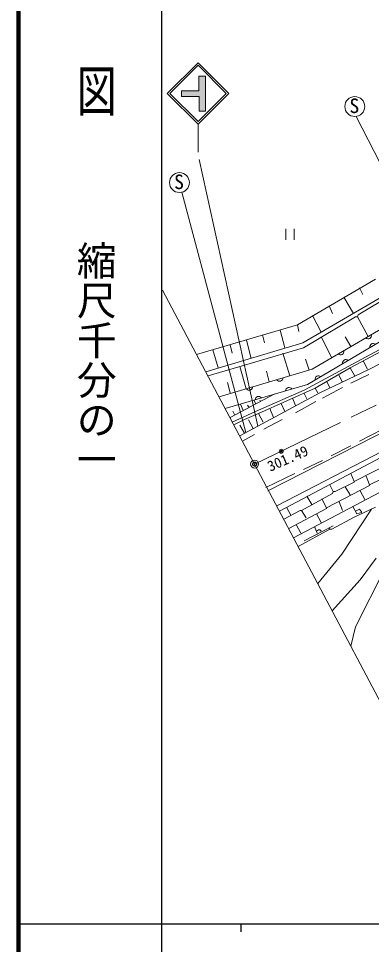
# Model space of a CAD drawing. Units: millimetres, scale not verified. Extents: x 40000 to 680000, y 20000 to 380000.
# Drawn here: x 40000 to 84428, y 202409 to 318996 of the extents above; entities that cross this region are included whole.
import ezdxf
from ezdxf.enums import TextEntityAlignment as Align

# ---------------------------------------------------------------- set-up
doc = ezdxf.new("R2010")
doc.units = ezdxf.units.MM
doc.header["$LTSCALE"] = 1000
doc.header["$PDMODE"] = 32
doc.header["$PDSIZE"] = 500
doc.linetypes.add('CHAIN', pattern=[18.5, 12, -1.5, 3.5, -1.5])
for name, color, linetype, lineweight in [('M-BGD', 7, 'Continuous', 13), ('M-BMK', 2, 'CHAIN', 13), ('M-BMK-SRVR', 3, 'Continuous', 13), ('M-STR-STRC', 7, 'Continuous', 13), ('M-TTL', 2, 'Continuous', 140), ('M-TTL-BAND', 7, 'Continuous', 25)]:
    doc.layers.add(name, color=color, linetype=linetype, lineweight=lineweight)
doc.layers.add('M-OTRS', color=6, linetype='Continuous')
doc.styles.add('@ＭＳ ゴシック', font='')
doc.styles.add('ＭＳ ゴシック', font='')
doc.styles.get('@ＭＳ ゴシック').set_extended_font_data('@MS Gothic')
doc.styles.get('ＭＳ ゴシック').set_extended_font_data('MS Gothic')

msp = doc.modelspace()

# ---------------------------------------------------------------- hatches: boundary and pattern name
at = {"layer": 'M-STR-STRC'}
msp.add_hatch(color=256, dxfattribs=at).paths.add_polyline_path([(63545, 307317), (63545, 311736), (62715, 311736), (62715, 309895), (60529, 309895), (60529, 309174), (62746, 309174), (62746, 307317)])

# ---------------------------------------------------------------- linework, layer by layer
at = {"layer": 'M-BGD'}
for p, q in [((82492, 306677), (95842, 280568)), ((60576, 297132), (68611, 266873)), ((73650, 292514), (73650, 291114)), ((74700, 291114), (74700, 292514)), ((75803, 278144), (95615, 289744)), ((96038, 289574), (82746, 281700)), ((84947, 286188), (75126, 280430)), ((82915, 285087), (83338, 284240)), ((80968, 283902), (82153, 281870)), ((79105, 282801), (79528, 281870)), ((81476, 275181), (95615, 282801)), ((95784, 282547), (81730, 275012)), ((75888, 277552), (82407, 281446)), ((76988, 281616), (78089, 279499)), ((82407, 281446), (82661, 281446)), ((82746, 281700), (82661, 281446)), ((82661, 281446), (84003, 278942)), ((75126, 280430), (62417, 276703)), ((75126, 280430), (75295, 279584)), ((70723, 279160), (70977, 278144)), ((72924, 279753), (73517, 277552)), ((78089, 278906), (79445, 276284)), ((81137, 278906), (81838, 277680)), ((63573, 274517), (75803, 278144)), ((63851, 273991), (75888, 277552)), ((66659, 277890), (66913, 276874)), ((69284, 276197), (68691, 278483)), ((64458, 277298), (65135, 275012)), ((73263, 276874), (74135, 273998)), ((84185, 274842), (88080, 276874)), ((67844, 275181), (68664, 272378)), ((75972, 272218), (81476, 275181)), ((76142, 276112), (76603, 274729)), ((83399, 275907), (83931, 274842)), ((71231, 274588), (71570, 273234)), ((77327, 272472), (81730, 275012)), ((84185, 274842), (77920, 271879)), ((80290, 274165), (80761, 273223)), ((81730, 275012), (82352, 273975)), ((84100, 274165), (81814, 273064)), ((66320, 273149), (66659, 271879)), ((78766, 273318), (79190, 272556)), ((66624, 268748), (72170, 271696)), ((67844, 266460), (77920, 271879)), ((70215, 269254), (77327, 272472)), ((70215, 269678), (75972, 272218)), ((95615, 271879), (71400, 259518)), ((75972, 271794), (76311, 271117)), ((77327, 272472), (77666, 271879)), ((80798, 272556), (78258, 271202)), ((69853, 270464), (69622, 270948)), ((70449, 270781), (70362, 270945)), ((73050, 270537), (73517, 269508)), ((74533, 271117), (74872, 270270)), ((77412, 270778), (74872, 269339)), ((66913, 268154), (70215, 269678)), ((67223, 269066), (66984, 269541)), ((68268, 269622), (67940, 270455)), ((69016, 270019), (68818, 270297)), ((71634, 269896), (72110, 268754)), ((68437, 268492), (67107, 267833)), ((70215, 269254), (68437, 268492)), ((69531, 267367), (68938, 268468)), ((70808, 268154), (70215, 269254)), ((73178, 268492), (70892, 267307)), ((92736, 268154), (72509, 257618)), ((98240, 268916), (82238, 260703)), ((67844, 267815), (68433, 266777)), ((91890, 267053), (72844, 256985)), ((85878, 267307), (82915, 265783)), ((69707, 266630), (68189, 265787)), ((81814, 265190), (79359, 263920)), ((78258, 263328), (75888, 262227)), ((89942, 263074), (84185, 260280)), ((74787, 261719), (71146, 259941)), ((90450, 261973), (74632, 253603)), ((81814, 261719), (82238, 260703)), ((83762, 261380), (84185, 260280)), ((84185, 260195), (78766, 257401)), ((79190, 260280), (79613, 259433)), ((82238, 260618), (79867, 259433)), ((81137, 260026), (81730, 259010)), ((82238, 260703), (82238, 260618)), ((84185, 260280), (84185, 260195)), ((75634, 257062), (79528, 259179)), ((76311, 258840), (76904, 257824)), ((79528, 259179), (79613, 259433)), ((79867, 259433), (79613, 259433)), ((83000, 259518), (83592, 258417)), ((78174, 258502), (78766, 257401)), ((80375, 258163), (80798, 257062)), ((73393, 255947), (75464, 257062)), ((73771, 257401), (74279, 256470)), ((78766, 257316), (74012, 254775)), ((75464, 257062), (75634, 257062)), ((75634, 257062), (76226, 256131)), ((77496, 256639), (78089, 255538)), ((78766, 257401), (78766, 257316)), ((84417, 257237), (80714, 251559)), ((82068, 257570), (82576, 256639)), ((82238, 256216), (84947, 257486)), ((82407, 256978), (82915, 257232)), ((83169, 256808), (82576, 256639)), ((82915, 257232), (83169, 256893)), ((83169, 256893), (83169, 256808)), ((82238, 256216), (79444, 254692)), ((74956, 255284), (75549, 254184)), ((75197, 252535), (79190, 254692)), ((79613, 255115), (75972, 253252)), ((77242, 255030), (77581, 254184)), ((77496, 254438), (77750, 254607)), ((77750, 254607), (77920, 254607)), ((77920, 254607), (78089, 254438)), ((79190, 254692), (79105, 254776)), ((79190, 254692), (79105, 254776)), ((79444, 254692), (79190, 254692)), ((80714, 251559), (77665, 247868)), ((83000, 248342), (85032, 251051)), ((86048, 249612), (82407, 242415)), ((79484, 244427), (83000, 248342)), ((82407, 242415), (81846, 239960))]:
    msp.add_line(p, q, dxfattribs=at)
for points in [[(65240, 271364), (76956, 274833), (113454, 296113), (121269, 300581), (122088, 301052)], [(122450, 300189), (112360, 294185), (76392, 272935), (66019, 269891)]]:
    msp.add_lwpolyline(points, dxfattribs=at)
for centre, radius in [((82328, 307916), 1250), ((60260, 298341), 1250), ((73065, 264519), 100), ((73065, 264519), 80), ((73065, 264519), 60), ((73065, 264519), 40), ((73065, 264519), 20), ((73065, 264519), 20)]:
    msp.add_circle(centre, radius, dxfattribs=at)
for centre, start, end in [((83997, 279074), 226.5046, 13.9842), ((84645, 277676), 46.83538, 194.31497), ((80542, 277059), 226.5046, 13.9842), ((81202, 275641), 46.83538, 194.31497), ((77758, 273606), 46.83538, 194.31497), ((72878, 273747), 212.75553, 0.23512), ((69043, 272611), 212.75553, 0.23512), ((74043, 272124), 32.61687, 180.09646), ((70205, 270998), 32.61687, 180.09646)]:
    msp.add_arc(centre, 417, start, end, dxfattribs=at)
msp.add_point((73065, 264519), dxfattribs=at)
at = {"layer": 'M-BMK'}
msp.add_line((69720, 262891), (114534, 284707), dxfattribs=at)
at = {"layer": 'M-BMK-SRVR'}
for p, q in [((69720, 262891), (58141, 284790)), ((86409, 231330), (69720, 262891))]:
    msp.add_line(p, q, dxfattribs=at)
msp.add_circle((69720, 262891), 500, dxfattribs=at)
msp.add_point((69720, 262891), dxfattribs=at)
at = {"layer": 'M-OTRS'}
msp.add_point((69720, 262891), dxfattribs=at)
at = {"layer": 'M-STR-STRC'}
for p, q in [((58731, 309573), (62592, 313434)), ((59028, 309573), (62592, 313137)), ((62592, 313434), (66453, 309573)), ((62592, 313137), (66156, 309573)), ((62715, 309895), (62715, 311736)), ((62715, 311736), (63545, 311736)), ((63545, 311736), (63545, 307317)), ((62592, 305712), (58731, 309573)), ((62592, 306009), (59028, 309573)), ((60529, 309895), (60529, 309174)), ((60529, 309895), (62715, 309895)), ((62746, 309174), (60529, 309174)), ((66453, 309573), (62592, 305712)), ((66156, 309573), (62592, 306009)), ((62746, 307317), (62746, 309174)), ((63545, 307317), (62746, 307317)), ((62592, 305712), (62592, 302156)), ((62722, 301261), (70124, 267686))]:
    msp.add_line(p, q, dxfattribs=at)
at = {"layer": 'M-TTL'}
msp.add_line((40000, 380000), (40000, 20000), dxfattribs=at)
at = {"layer": 'M-TTL-BAND'}
for p, q in [((58000, 370000), (58000, 20000)), ((40000, 205000), (579000, 205000)), ((68000, 205000), (68000, 204000))]:
    msp.add_line(p, q, dxfattribs=at)

# ---------------------------------------------------------------- texts
at = {"layer": 'M-BGD', "style": 'ＭＳ ゴシック'}
for p in [(81649, 306543), (59581, 296968)]:
    msp.add_text('S', height=1833, dxfattribs=at).set_placement(p, align=Align.BOTTOM_LEFT)
msp.add_text('301.49', height=1320, rotation=23.684, dxfattribs=at).set_placement((71844, 261560), align=Align.BOTTOM_LEFT)
at = {"layer": 'M-TTL-BAND', "style": '@ＭＳ ゴシック', "width": 1.4}
msp.add_text('平  面  図', height=3666, rotation=270, dxfattribs=at).set_placement((49777, 306475), align=Align.MIDDLE_RIGHT)
at = {"layer": 'M-TTL-BAND', "style": '@ＭＳ ゴシック'}
msp.add_text('縮尺千分の一', height=3666, rotation=270, dxfattribs=at).set_placement((49777, 261030), align=Align.MIDDLE_RIGHT)

doc.saveas('drawing.dxf')
